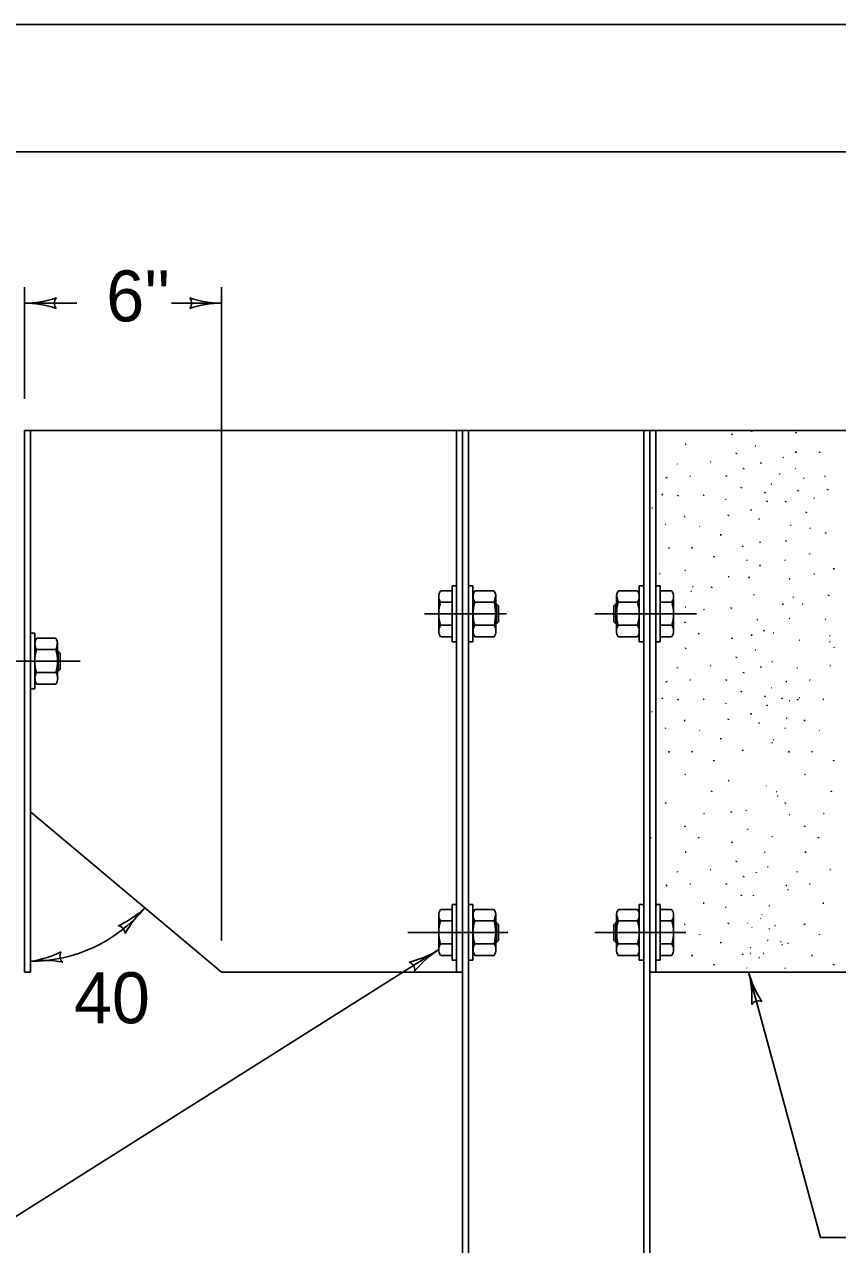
# Model space of a CAD drawing. Extents: x 997.6 to 1036.9, y 998.9 to 1022.6.
# Drawn here: x 1026.524 to 1029.714, y 1017.213 to 1022 of the extents above; entities that cross this region are included whole.
import ezdxf

# ---------------------------------------------------------------- set-up
doc = ezdxf.new("R2010")
doc.units = 0
for name, color, linetype in [('Level 1', 7, 'Continuous'), ('Level 10', 7, 'Continuous'), ('Level 11', 7, 'Continuous'), ('Level 14', 7, 'Continuous'), ('Level 5', 7, 'Continuous')]:
    doc.layers.add(name, color=color, linetype=linetype)

msp = doc.modelspace()

# ---------------------------------------------------------------- linework, layer by layer
at = {"layer": 'Level 1'}
for p, q in [((1026.5237, 1020.5315), (1026.5237, 1020.969)), ((1027.2971, 1018.4065), (1027.2971, 1020.969)), ((1026.7288, 1020.9065), (1026.5237, 1020.9065)), ((1027.2971, 1020.9065), (1027.1004, 1020.9065)), ((1028.2423, 1020.4065), (1026.5237, 1020.4065)), ((1026.5237, 1020.4065), (1026.5237, 1018.2815)), ((1026.5471, 1020.4065), (1026.5471, 1018.2815)), ((1028.2189, 1020.4065), (1028.2189, 1018.2815)), ((1028.2423, 1020.4065), (1028.9767, 1020.4065)), ((1028.2423, 1020.4065), (1028.2423, 1015.7218)), ((1028.2423, 1020.4065), (1028.2423, 1018.2815)), ((1028.2658, 1020.4065), (1028.2658, 1015.7218)), ((1028.9533, 1020.4065), (1028.9533, 1015.7218)), ((1028.9767, 1020.4065), (1029.711, 1020.4065)), ((1028.9767, 1020.4065), (1028.9767, 1015.7218)), ((1028.9767, 1020.4065), (1030.6953, 1020.4065)), ((1028.9767, 1020.4065), (1028.9767, 1018.2815)), ((1029.0001, 1020.4065), (1029.0001, 1018.2815)), ((1028.2013, 1019.7971), (1028.2189, 1019.7971)), ((1028.2013, 1019.7971), (1028.2013, 1019.5783)), ((1028.2658, 1019.7971), (1028.2833, 1019.7971)), ((1028.2833, 1019.7971), (1028.2833, 1019.5783)), ((1028.9533, 1019.7971), (1028.9357, 1019.7971)), ((1028.9357, 1019.7971), (1028.9357, 1019.5783)), ((1029.0177, 1019.7971), (1029.0001, 1019.7971)), ((1029.0177, 1019.7971), (1029.0177, 1019.5783)), ((1028.1493, 1019.7553), (1028.1493, 1019.6201)), ((1028.1565, 1019.7779), (1028.2013, 1019.7779)), ((1028.2833, 1019.7553), (1028.2833, 1019.6201)), ((1028.2906, 1019.7779), (1028.3653, 1019.7779)), ((1028.3725, 1019.7563), (1028.3725, 1019.6201)), ((1028.8465, 1019.7563), (1028.8465, 1019.6201)), ((1028.9284, 1019.7779), (1028.8537, 1019.7779)), ((1028.9357, 1019.7553), (1028.9357, 1019.6201)), ((1029.0625, 1019.7779), (1029.0177, 1019.7779)), ((1029.0698, 1019.7553), (1029.0698, 1019.6201)), ((1028.1559, 1019.7328), (1028.2013, 1019.7328)), ((1028.29, 1019.7328), (1028.3658, 1019.7328)), ((1028.3829, 1019.719), (1028.3751, 1019.7268)), ((1028.3751, 1019.7268), (1028.3751, 1019.6487)), ((1028.3829, 1019.6565), (1028.3829, 1019.719)), ((1028.8361, 1019.719), (1028.8439, 1019.7268)), ((1028.8361, 1019.6565), (1028.8361, 1019.719)), ((1028.8439, 1019.7268), (1028.8439, 1019.6487)), ((1028.929, 1019.7328), (1028.8532, 1019.7328)), ((1029.0631, 1019.7328), (1029.0177, 1019.7328)), ((1028.4144, 1019.6878), (1028.0929, 1019.6878)), ((1028.1564, 1019.6426), (1028.2013, 1019.6426)), ((1028.2905, 1019.6426), (1028.3658, 1019.6426)), ((1028.3751, 1019.6487), (1028.3829, 1019.6565)), ((1028.7618, 1019.6878), (1029.1598, 1019.6878)), ((1028.8439, 1019.6487), (1028.8361, 1019.6565)), ((1028.9285, 1019.6426), (1028.8532, 1019.6426)), ((1029.0626, 1019.6426), (1029.0177, 1019.6426)), ((1026.5471, 1019.6117), (1026.5647, 1019.6117)), ((1026.5647, 1019.6117), (1026.5647, 1019.3929)), ((1028.1565, 1019.5975), (1028.2013, 1019.5975)), ((1028.2906, 1019.5975), (1028.3658, 1019.5975)), ((1028.9284, 1019.5975), (1028.8532, 1019.5975)), ((1029.0625, 1019.5975), (1029.0177, 1019.5975)), ((1026.5647, 1019.5699), (1026.5647, 1019.4347)), ((1026.5713, 1019.5474), (1026.6472, 1019.5474)), ((1026.5719, 1019.5925), (1026.6467, 1019.5925)), ((1026.6538, 1019.5708), (1026.6538, 1019.4347)), ((1028.2013, 1019.5783), (1028.2189, 1019.5783)), ((1028.2658, 1019.5783), (1028.2833, 1019.5783)), ((1028.9533, 1019.5783), (1028.9357, 1019.5783)), ((1029.0177, 1019.5783), (1029.0001, 1019.5783)), ((1026.7418, 1019.5023), (1026.3538, 1019.5023)), ((1026.6643, 1019.5336), (1026.6564, 1019.5414)), ((1026.6564, 1019.5414), (1026.6564, 1019.4633)), ((1026.6643, 1019.4711), (1026.6643, 1019.5336)), ((1026.5718, 1019.4572), (1026.6472, 1019.4572)), ((1026.6564, 1019.4633), (1026.6643, 1019.4711)), ((1026.5719, 1019.4121), (1026.6472, 1019.4121)), ((1026.5471, 1019.3929), (1026.5647, 1019.3929)), ((1027.2971, 1018.2815), (1026.5471, 1018.9108)), ((1028.2013, 1018.5471), (1028.2189, 1018.5471)), ((1028.2013, 1018.5471), (1028.2013, 1018.3283)), ((1028.2658, 1018.5471), (1028.2833, 1018.5471)), ((1028.2833, 1018.5471), (1028.2833, 1018.3283)), ((1028.9533, 1018.5471), (1028.9357, 1018.5471)), ((1028.9357, 1018.5471), (1028.9357, 1018.3283)), ((1029.0177, 1018.5471), (1029.0001, 1018.5471)), ((1029.0177, 1018.5471), (1029.0177, 1018.3283)), ((1028.1493, 1018.5053), (1028.1493, 1018.3701)), ((1028.1565, 1018.5279), (1028.2013, 1018.5279)), ((1028.2833, 1018.5053), (1028.2833, 1018.3701)), ((1028.2906, 1018.5279), (1028.3653, 1018.5279)), ((1028.3725, 1018.5063), (1028.3725, 1018.3701)), ((1028.8465, 1018.5063), (1028.8465, 1018.3701)), ((1028.9284, 1018.5279), (1028.8537, 1018.5279)), ((1028.9357, 1018.5053), (1028.9357, 1018.3701)), ((1029.0625, 1018.5279), (1029.0177, 1018.5279)), ((1029.0698, 1018.5053), (1029.0698, 1018.3701)), ((1028.1559, 1018.4828), (1028.2013, 1018.4828)), ((1028.29, 1018.4828), (1028.3658, 1018.4828)), ((1028.3829, 1018.469), (1028.3751, 1018.4768)), ((1028.3751, 1018.4768), (1028.3751, 1018.3987)), ((1028.3829, 1018.4065), (1028.3829, 1018.469)), ((1028.8361, 1018.469), (1028.8439, 1018.4768)), ((1028.8361, 1018.4065), (1028.8361, 1018.469)), ((1028.8439, 1018.4768), (1028.8439, 1018.3987)), ((1028.929, 1018.4828), (1028.8532, 1018.4828)), ((1029.0631, 1018.4828), (1029.0177, 1018.4828)), ((1028.42, 1018.4378), (1028.0282, 1018.4378)), ((1028.3751, 1018.3987), (1028.3829, 1018.4065)), ((1028.7618, 1018.4378), (1029.1186, 1018.4378)), ((1028.8046, 1018.4378), (1029.0001, 1018.4378)), ((1028.8439, 1018.3987), (1028.8361, 1018.4065)), ((1024.936, 1016.3439), (1028.1493, 1018.3701)), ((1028.1564, 1018.3926), (1028.2013, 1018.3926)), ((1028.2905, 1018.3926), (1028.3658, 1018.3926)), ((1028.9285, 1018.3926), (1028.8532, 1018.3926)), ((1029.0626, 1018.3926), (1029.0177, 1018.3926)), ((1028.1565, 1018.3475), (1028.2013, 1018.3475)), ((1028.2013, 1018.3283), (1028.2189, 1018.3283)), ((1028.2658, 1018.3283), (1028.2833, 1018.3283)), ((1028.2906, 1018.3475), (1028.3658, 1018.3475)), ((1028.9284, 1018.3475), (1028.8532, 1018.3475)), ((1028.9533, 1018.3283), (1028.9357, 1018.3283)), ((1029.0177, 1018.3283), (1029.0001, 1018.3283)), ((1029.0625, 1018.3475), (1029.0177, 1018.3475)), ((1026.5471, 1018.2815), (1026.5237, 1018.2815)), ((1028.2423, 1018.2815), (1027.2971, 1018.2815)), ((1028.9767, 1018.2815), (1029.9219, 1018.2815)), ((1029.6462, 1017.2403), (1029.3643, 1018.2815)), ((1029.6462, 1017.2403), (1029.7712, 1017.2403))]:
    msp.add_line(p, q, dxfattribs=at)
for centre, radius, start, end in [((1026.5237, 1021.2974), 0.3909, 269.9878, 270), ((1026.5237, 1021.2974), 0.3909, 270, 288.6688), ((1026.5237, 1020.5156), 0.3909, 71.3472, 89.9939), ((1026.6723, 1020.9065), 0.0313, 138.7746, 220.8913), ((1027.1484, 1020.9065), 0.0313, 318.7746, 40.8913), ((1027.2971, 1020.5156), 0.3909, 90, 108.6688), ((1027.2971, 1021.2974), 0.3909, 251.3472, 269.9939), ((1027.2971, 1020.5156), 0.3909, 89.9878, 90), ((1028.1883, 1019.7554), 0.039, 144.7163, 215.2941), ((1028.3224, 1019.7554), 0.039, 144.7163, 215.2941), ((1028.3334, 1019.7554), 0.0391, 356.1403, 35.2445), ((1028.2163, 1019.778), 0.1562, 343.2206, 352.3784), ((1028.8856, 1019.7554), 0.0391, 144.7555, 183.8597), ((1029.0027, 1019.778), 0.1562, 187.6216, 196.7794), ((1028.8966, 1019.7554), 0.039, 324.706, 35.2837), ((1029.0307, 1019.7554), 0.039, 324.706, 35.2837), ((1028.3055, 1019.6877), 0.1562, 163.2203, 196.7794), ((1028.4396, 1019.6877), 0.1562, 163.2203, 196.7794), ((1028.2163, 1019.6877), 0.1562, 343.205, 16.7869), ((1029.0027, 1019.6877), 0.1562, 163.2131, 196.795), ((1028.7794, 1019.6877), 0.1562, 343.2206, 16.7797), ((1028.9135, 1019.6877), 0.1562, 343.2206, 16.7797), ((1028.1883, 1019.6201), 0.039, 144.6935, 215.3065), ((1028.3224, 1019.6201), 0.039, 144.6935, 215.3065), ((1028.3339, 1019.6201), 0.0391, 324.7376, 35.2445), ((1028.8851, 1019.6201), 0.0391, 144.7555, 215.2624), ((1028.8966, 1019.6201), 0.039, 324.6935, 35.3065), ((1029.0307, 1019.6201), 0.039, 324.6935, 35.3065), ((1026.6038, 1019.57), 0.039, 144.7163, 215.2941), ((1026.7209, 1019.5023), 0.1562, 163.2203, 196.7794), ((1026.6148, 1019.57), 0.0391, 356.1403, 35.2445), ((1026.4976, 1019.5926), 0.1562, 343.2206, 352.3784), ((1026.4976, 1019.5023), 0.1562, 343.205, 16.7869), ((1026.6037, 1019.4347), 0.039, 144.6935, 215.3065), ((1026.6153, 1019.4347), 0.0391, 324.7376, 35.2445), ((1026.5471, 1018.9108), 0.5866, 270, 319.9996), ((1026.7298, 1018.8197), 0.3909, 294.3435, 312.9902), ((1027.2631, 1018.2478), 0.3909, 132.9963, 151.6651), ((1027.2631, 1018.2478), 0.3909, 132.9841, 132.9963), ((1028.1883, 1018.5054), 0.039, 144.7163, 215.2941), ((1028.3224, 1018.5054), 0.039, 144.7163, 215.2941), ((1028.3334, 1018.5054), 0.0391, 356.1403, 35.2445), ((1028.2163, 1018.528), 0.1562, 343.2206, 352.3784), ((1028.8856, 1018.5054), 0.0391, 144.7555, 183.8597), ((1029.0027, 1018.528), 0.1562, 187.6216, 196.7794), ((1028.8966, 1018.5054), 0.039, 324.706, 35.2837), ((1029.0307, 1018.5054), 0.039, 324.706, 35.2837), ((1026.8877, 1018.4324), 0.0313, 1.7709, 83.8876), ((1028.3055, 1018.4377), 0.1562, 163.2203, 196.7794), ((1028.4396, 1018.4377), 0.1562, 163.2203, 196.7794), ((1028.2163, 1018.4377), 0.1562, 343.205, 16.7869), ((1029.0027, 1018.4377), 0.1562, 163.2131, 196.795), ((1028.7794, 1018.4377), 0.1562, 343.2206, 16.7797), ((1028.9135, 1018.4377), 0.1562, 343.2206, 16.7797), ((1026.493, 1018.7114), 0.3909, 277.9453, 296.6141), ((1026.6943, 1018.3447), 0.0313, 146.7199, 228.8366), ((1027.9407, 1018.7008), 0.3909, 283.5813, 302.228), ((1028.3578, 1018.0394), 0.3909, 122.2341, 140.9029), ((1028.1883, 1018.3701), 0.039, 144.6935, 215.3065), ((1028.3578, 1018.0394), 0.3909, 122.2219, 122.2341), ((1028.3224, 1018.3701), 0.039, 144.6935, 215.3065), ((1028.3339, 1018.3701), 0.0391, 324.7376, 35.2445), ((1028.8851, 1018.3701), 0.0391, 144.7555, 215.2624), ((1028.8966, 1018.3701), 0.039, 324.6935, 35.3065), ((1029.0307, 1018.3701), 0.039, 324.6935, 35.3065), ((1026.493, 1018.7114), 0.3909, 277.9331, 277.9453), ((1026.6011, 1017.937), 0.3909, 79.2925, 97.9392), ((1028.0235, 1018.2908), 0.0313, 351.0087, 73.1254), ((1029.7416, 1018.3837), 0.3909, 195.1385, 195.1507), ((1029.7416, 1018.3837), 0.3909, 195.1507, 213.8195), ((1028.9869, 1018.1793), 0.3909, 356.4978, 15.1446), ((1029.4031, 1018.138), 0.0313, 63.9253, 146.042)]:
    msp.add_arc(centre, radius, start, end, dxfattribs=at)
at = {"layer": 'Level 10'}
msp.add_line((1007, 1021.5), (1035.5, 1021.5), dxfattribs=at)
at = {"layer": 'Level 11'}
msp.add_lwpolyline([(1007, 1000.5), (1035.5, 1000.5), (1035.5, 1021.5), (1007, 1021.5)], close=True, dxfattribs=at)
at = {"layer": 'Level 14'}
msp.add_line((1000, 1022), (1036, 1022), dxfattribs=at)
at = {"layer": 'Level 5'}
for p, q in [((1029.3023, 1020.3918), (1029.298, 1020.3908)), ((1029.3756, 1020.4018), (1029.377, 1020.4059)), ((1029.5494, 1020.3959), (1029.5508, 1020.4001)), ((1029.1201, 1020.3531), (1029.1158, 1020.3522)), ((1029.3155, 1020.3147), (1029.3169, 1020.3188)), ((1029.3923, 1020.3448), (1029.3903, 1020.3469)), ((1029.5517, 1020.3222), (1029.5474, 1020.3212)), ((1029.6424, 1020.3186), (1029.6438, 1020.3228)), ((1028.9785, 1020.3008), (1028.9767, 1020.3004)), ((1029.0861, 1020.2745), (1029.084, 1020.2766)), ((1029.2158, 1020.2829), (1029.2138, 1020.285)), ((1029.4125, 1020.2767), (1029.4139, 1020.2808)), ((1029.5008, 1020.2995), (1029.4987, 1020.3016)), ((1029.0445, 1020.2226), (1029.0403, 1020.2205)), ((1029.1361, 1020.2268), (1029.134, 1020.2288)), ((1029.2768, 1020.2257), (1029.2781, 1020.2298)), ((1029.3446, 1020.2548), (1029.3459, 1020.2589)), ((1029.4883, 1020.2351), (1029.4862, 1020.2372)), ((1029.5487, 1020.2558), (1029.5466, 1020.2579)), ((1029.582, 1020.2184), (1029.5799, 1020.2205)), ((1029.6653, 1020.2268), (1029.6633, 1020.2288)), ((1029.3349, 1020.1808), (1029.3363, 1020.1848)), ((1029.4532, 1020.1976), (1029.4549, 1020.1967)), ((1029.4549, 1020.1967), (1029.4558, 1020.1958)), ((1029.5573, 1020.1691), (1029.5586, 1020.1733)), ((1029.6735, 1020.173), (1029.6749, 1020.1772)), ((1029.0248, 1020.1537), (1029.0262, 1020.1578)), ((1029.0868, 1020.1492), (1029.0881, 1020.1533)), ((1029.1898, 1020.1527), (1029.1856, 1020.1518)), ((1029.276, 1020.1348), (1029.2739, 1020.1368)), ((1029.428, 1020.1613), (1029.4294, 1020.1655)), ((1029.4358, 1020.1266), (1029.4372, 1020.1308)), ((1029.5087, 1020.1259), (1029.5101, 1020.1301)), ((1029.6223, 1020.1406), (1029.6203, 1020.1427)), ((1028.9871, 1020.1019), (1028.985, 1020.104)), ((1029.2845, 1020.0718), (1029.2858, 1020.0759)), ((1029.3737, 1020.093), (1029.375, 1020.0972)), ((1029.5901, 1020.0833), (1029.5915, 1020.0875)), ((1029.0394, 1020.0381), (1029.0373, 1020.0402)), ((1029.1162, 1020.0695), (1029.1119, 1020.0686)), ((1029.1733, 1020.0284), (1029.1712, 1020.0305)), ((1029.407, 1020.0598), (1029.4027, 1020.0589)), ((1029.5312, 1020.0342), (1029.5291, 1020.0363)), ((1029.2577, 1019.9979), (1029.2534, 1019.997)), ((1029.6068, 1020.0226), (1029.6048, 1020.0247)), ((1029.6658, 1020.0021), (1029.6671, 1020.0063)), ((1029.0518, 1019.9441), (1029.0533, 1019.9483)), ((1029.1453, 1019.9477), (1029.141, 1019.9468)), ((1029.3407, 1019.9499), (1029.3421, 1019.9541)), ((1029.4108, 1019.9689), (1029.4066, 1019.968)), ((1029.5106, 1019.9712), (1029.512, 1019.9753)), ((1029.2283, 1019.9093), (1029.2297, 1019.9134)), ((1029.3593, 1019.8968), (1029.3573, 1019.8989)), ((1029.5091, 1019.8965), (1029.507, 1019.8986)), ((1029.6048, 1019.922), (1029.6028, 1019.9241)), ((1029.0164, 1019.8433), (1029.0143, 1019.8454)), ((1029.117, 1019.8563), (1029.1149, 1019.8583)), ((1029.2888, 1019.8336), (1029.2844, 1019.8326)), ((1029.4086, 1019.8751), (1029.41, 1019.8793)), ((1029.6223, 1019.8427), (1029.6203, 1019.8448)), ((1029.701, 1019.8645), (1029.6967, 1019.8636)), ((1029.1466, 1019.7924), (1029.1445, 1019.7945)), ((1029.2186, 1019.7893), (1029.2199, 1019.7935)), ((1029.3659, 1019.828), (1029.3673, 1019.8322)), ((1029.5278, 1019.8258), (1029.5237, 1019.8238)), ((1029.1409, 1019.7754), (1029.1388, 1019.7775)), ((1029.3865, 1019.7614), (1029.3844, 1019.7635)), ((1029.5403, 1019.751), (1029.5383, 1019.7531)), ((1029.6773, 1019.7584), (1029.6788, 1019.7626)), ((1029.1183, 1019.7132), (1029.1162, 1019.7153)), ((1029.1907, 1019.7034), (1029.1886, 1019.7055)), ((1029.2961, 1019.7081), (1029.2975, 1019.7123)), ((1029.5008, 1019.726), (1029.4966, 1019.7239)), ((1029.5767, 1019.7245), (1029.5746, 1019.7266)), ((1029.1138, 1019.652), (1029.1153, 1019.6562)), ((1029.4012, 1019.6653), (1029.3969, 1019.6643)), ((1029.5258, 1019.6678), (1029.5237, 1019.6699)), ((1029.6669, 1019.6648), (1029.6648, 1019.6668)), ((1029.1682, 1019.6075), (1029.1695, 1019.6117)), ((1029.3756, 1019.6018), (1029.377, 1019.6059)), ((1029.4241, 1019.6198), (1029.4255, 1019.6239)), ((1029.4635, 1019.6113), (1029.4614, 1019.6133)), ((1029.6843, 1019.6), (1029.6822, 1019.6021)), ((1029.1201, 1019.5531), (1029.1158, 1019.5522)), ((1029.3023, 1019.5918), (1029.298, 1019.5908)), ((1029.3923, 1019.5448), (1029.3903, 1019.5469)), ((1029.5653, 1019.5829), (1029.5633, 1019.585)), ((1029.6843, 1019.5773), (1029.6822, 1019.5794)), ((1029.7013, 1019.5547), (1029.6992, 1019.5568)), ((1028.9785, 1019.5008), (1028.9767, 1019.5004)), ((1029.3155, 1019.5147), (1029.3169, 1019.5188)), ((1029.4578, 1019.498), (1029.4558, 1019.5001)), ((1029.0861, 1019.4745), (1029.084, 1019.4766)), ((1029.2158, 1019.4829), (1029.2138, 1019.485)), ((1029.3446, 1019.4548), (1029.3459, 1019.4589)), ((1029.4125, 1019.4767), (1029.4139, 1019.4808)), ((1029.5558, 1019.4745), (1029.5538, 1019.4766)), ((1029.6856, 1019.4829), (1029.6835, 1019.485)), ((1029.0445, 1019.4226), (1029.0403, 1019.4205)), ((1029.1361, 1019.4268), (1029.134, 1019.4288)), ((1029.2768, 1019.4257), (1029.2781, 1019.4298)), ((1029.5143, 1019.4226), (1029.5101, 1019.4205)), ((1029.6058, 1019.4268), (1029.6038, 1019.4288)), ((1029.0248, 1019.3537), (1029.0262, 1019.3578)), ((1029.3349, 1019.3808), (1029.3363, 1019.3848)), ((1029.428, 1019.3613), (1029.4294, 1019.3655)), ((1029.4532, 1019.3976), (1029.4549, 1019.3967)), ((1029.4945, 1019.3537), (1029.4959, 1019.3578)), ((1029.5654, 1019.3566), (1029.5633, 1019.3587)), ((1029.0868, 1019.3492), (1029.0881, 1019.3533)), ((1029.1898, 1019.3527), (1029.1856, 1019.3518)), ((1029.276, 1019.3348), (1029.2739, 1019.3368)), ((1029.4358, 1019.3266), (1029.4372, 1019.3308)), ((1029.5258, 1019.3453), (1029.5237, 1019.3473)), ((1029.5565, 1019.3492), (1029.5578, 1019.3533)), ((1029.6596, 1019.3527), (1029.6553, 1019.3518)), ((1028.9871, 1019.3019), (1028.985, 1019.304)), ((1029.1162, 1019.2695), (1029.1119, 1019.2686)), ((1029.2845, 1019.2718), (1029.2858, 1019.2759)), ((1029.3737, 1019.293), (1029.375, 1019.2972)), ((1029.407, 1019.2598), (1029.4027, 1019.2589)), ((1029.5144, 1019.2773), (1029.5123, 1019.2794)), ((1029.5859, 1019.2695), (1029.5817, 1019.2686)), ((1029.0394, 1019.2381), (1029.0373, 1019.2402)), ((1029.1733, 1019.2284), (1029.1712, 1019.2305)), ((1029.5092, 1019.2381), (1029.5071, 1019.2402)), ((1029.643, 1019.2284), (1029.6409, 1019.2305)), ((1029.2577, 1019.1979), (1029.2534, 1019.197)), ((1029.4578, 1019.1811), (1029.4558, 1019.1832)), ((1029.4635, 1019.1924), (1029.4614, 1019.1945)), ((1029.0518, 1019.1441), (1029.0533, 1019.1483)), ((1029.1453, 1019.1477), (1029.141, 1019.1468)), ((1029.3407, 1019.1499), (1029.3421, 1019.1541)), ((1029.5216, 1019.1441), (1029.523, 1019.1483)), ((1029.615, 1019.1477), (1029.6108, 1019.1468)), ((1029.2283, 1019.1093), (1029.2297, 1019.1134)), ((1029.698, 1019.1093), (1029.6994, 1019.1134)), ((1029.117, 1019.0563), (1029.1149, 1019.0583)), ((1029.2888, 1019.0336), (1029.2844, 1019.0326)), ((1029.5868, 1019.0563), (1029.5847, 1019.0583)), ((1029.2186, 1018.9893), (1029.2199, 1018.9935)), ((1029.4352, 1019.0113), (1029.4331, 1019.0134)), ((1029.4748, 1018.9887), (1029.4728, 1018.9908)), ((1029.4805, 1018.9717), (1029.4784, 1018.9738)), ((1029.6883, 1018.9893), (1029.6897, 1018.9935)), ((1029.0383, 1018.9429), (1029.0397, 1018.9471)), ((1029.508, 1018.9429), (1029.5094, 1018.9471)), ((1029.1907, 1018.9034), (1029.1886, 1018.9055)), ((1029.2961, 1018.9081), (1029.2975, 1018.9123)), ((1029.356, 1018.9151), (1029.3539, 1018.9172)), ((1029.5258, 1018.8981), (1029.5237, 1018.9002)), ((1029.6604, 1018.9034), (1029.6583, 1018.9055)), ((1029.1138, 1018.852), (1029.1153, 1018.8562)), ((1029.3616, 1018.8415), (1029.3595, 1018.8436)), ((1029.5836, 1018.852), (1029.585, 1018.8562)), ((1028.9801, 1018.8075), (1028.9815, 1018.8117)), ((1029.1682, 1018.8075), (1029.1695, 1018.8117)), ((1029.3023, 1018.7918), (1029.298, 1018.7908)), ((1029.4578, 1018.8133), (1029.4558, 1018.8153)), ((1029.6379, 1018.8075), (1029.6393, 1018.8117)), ((1029.1201, 1018.7531), (1029.1158, 1018.7522)), ((1029.4295, 1018.751), (1029.4274, 1018.7531)), ((1029.5898, 1018.7531), (1029.5855, 1018.7522)), ((1028.9785, 1018.7008), (1028.9767, 1018.7004)), ((1029.2158, 1018.6829), (1029.2138, 1018.685)), ((1029.3155, 1018.7147), (1029.3169, 1018.7188)), ((1029.4408, 1018.6943), (1029.4388, 1018.6964)), ((1029.6856, 1018.6829), (1029.6835, 1018.685)), ((1029.0861, 1018.6745), (1029.084, 1018.6766)), ((1029.3446, 1018.6548), (1029.3459, 1018.6589)), ((1029.3956, 1018.6718), (1029.3935, 1018.6738)), ((1029.5558, 1018.6745), (1029.5538, 1018.6766)), ((1029.0445, 1018.6226), (1029.0403, 1018.6205)), ((1029.1361, 1018.6268), (1029.134, 1018.6288)), ((1029.2768, 1018.6257), (1029.2781, 1018.6298)), ((1029.5143, 1018.6226), (1029.5101, 1018.6205)), ((1029.5201, 1018.6038), (1029.518, 1018.6059)), ((1029.6058, 1018.6268), (1029.6038, 1018.6288)), ((1029.1898, 1018.5527), (1029.1856, 1018.5518)), ((1029.3349, 1018.5808), (1029.3363, 1018.5848)), ((1029.3843, 1018.5812), (1029.3822, 1018.5833)), ((1029.4465, 1018.5416), (1029.4444, 1018.5437)), ((1029.6596, 1018.5527), (1029.6553, 1018.5518)), ((1029.276, 1018.5348), (1029.2739, 1018.5368)), ((1029.4183, 1018.5076), (1029.4162, 1018.5097)), ((1029.1162, 1018.4695), (1029.1119, 1018.4686)), ((1029.2845, 1018.4718), (1029.2858, 1018.4759)), ((1029.3616, 1018.4737), (1029.3595, 1018.4758)), ((1029.3786, 1018.4567), (1029.3765, 1018.4588)), ((1029.4126, 1018.4906), (1029.4105, 1018.4927)), ((1029.4465, 1018.451), (1029.4444, 1018.4531)), ((1029.4692, 1018.4623), (1029.4671, 1018.4644)), ((1029.5859, 1018.4695), (1029.5817, 1018.4686)), ((1029.1733, 1018.4284), (1029.1712, 1018.4305)), ((1029.2577, 1018.3979), (1029.2534, 1018.397)), ((1029.4408, 1018.4058), (1029.4388, 1018.4078)), ((1029.4918, 1018.4001), (1029.4898, 1018.4022)), ((1029.643, 1018.4284), (1029.6409, 1018.4305)), ((1029.3407, 1018.3499), (1029.3421, 1018.3541)), ((1029.3729, 1018.3774), (1029.3708, 1018.3795)), ((1029.3729, 1018.3548), (1029.3708, 1018.3568)), ((1029.4239, 1018.3548), (1029.4218, 1018.3568)), ((1029.4974, 1018.3888), (1029.4953, 1018.3908)), ((1029.5201, 1018.3944), (1029.518, 1018.3965)), ((1029.1453, 1018.3477), (1029.141, 1018.3468)), ((1029.2283, 1018.3093), (1029.2297, 1018.3134)), ((1029.4069, 1018.3378), (1029.4048, 1018.3399)), ((1029.615, 1018.3477), (1029.6108, 1018.3468)), ((1029.698, 1018.3093), (1029.6994, 1018.3134)), ((1029.3593, 1018.2968), (1029.3573, 1018.2989)), ((1029.5091, 1018.2965), (1029.507, 1018.2986))]:
    msp.add_line(p, q, dxfattribs=at)

# ---------------------------------------------------------------- texts
at = {"layer": 'Level 1'}
for s, p in [("6''", (1026.8448, 1020.8348)), ('40', (1026.7183, 1018.0813))]:
    msp.add_text(s, height=0.2, dxfattribs=at).set_placement(p)

doc.saveas('drawing.dxf')
